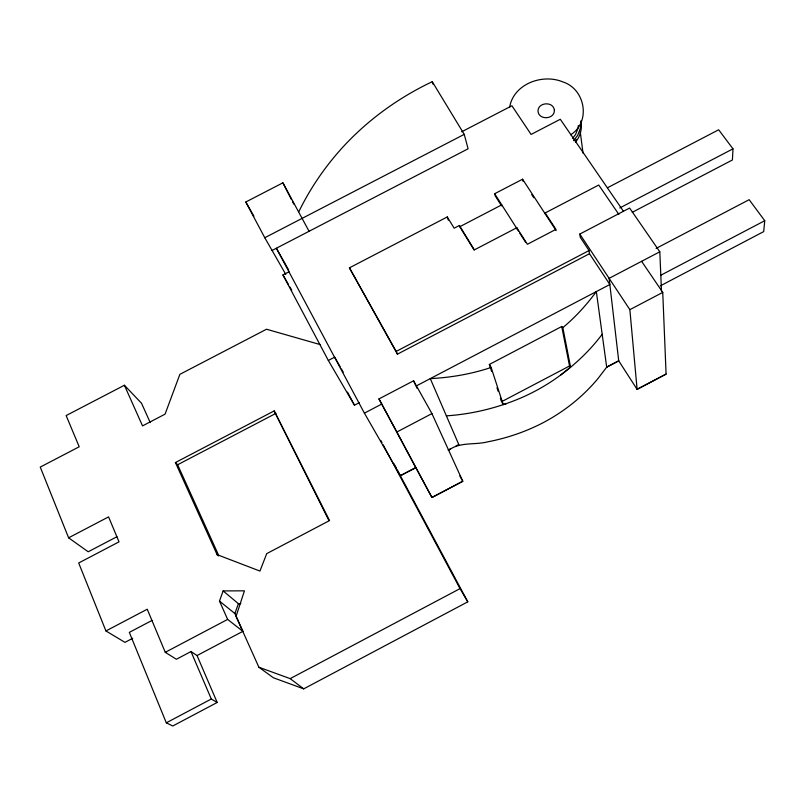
<?xml version="1.0" encoding="UTF-8"?>
<svg xmlns="http://www.w3.org/2000/svg" width="805" height="805" viewBox="0 0 805 805"><rect width="100%" height="100%" fill="white"/><g stroke="black" fill="none" stroke-linecap="round" stroke-linejoin="round"><path stroke-width="1.21" d="M607.644 187.686L718.654 129.786L732.983 148.834L732.419 159.974L632.287 212.299M578.332 125.55L578.161 127.854L575.605 134.435L572.637 138.309M580.969 120.81L580.435 128.216L577.688 135.3L573.583 140.664M509.625 107.337C513.389 84.032 542.379 73.335 562.796 81.889C585.285 88.993 591.172 121.867 570.715 134.747M656.125 248.413L749.143 199.69L764.75 220.711L763.693 231.609L660.301 285.876M575.947 140.291L576.088 139.275M242.899 631.331L234.909 613.551L238.381 603.659L223.116 590.92L219.483 601.104L227.644 619.407L242.899 631.331L197.044 655.542L190.996 651.557L176.386 659.265L165.277 652.312L147.234 609.224L105.938 630.959L78.689 562.987L119.019 541.846L108.574 516.89L68.606 537.81L40.25 467.081L79.212 446.775L66.141 415.561L124.403 385.253L141.549 403.305L150.223 422.565M400.357 475.735L415.762 467.635L431.963 497.53L462.795 481.269L431.933 413.599L413.579 380.795L378.964 398.928L415.762 467.635L400.347 475.695L364.403 413.146L276.377 248.242L288.703 270.047M298.826 211.705C310.287 188.189 325.22 166.424 342.86 147.114A274.666 243.774 -12.7 0 1 432.255 81.697L464.233 134.365L468.097 148.794L272.08 250.466M575.404 142.193C580.143 136.729 582.438 128.86 580.828 121.766M602.18 334.256C590.488 349.944 576.199 363.538 560.501 375.17A178.157 155.516 -18.8 0 1 520.865 397.972C497.238 408.004 472.002 414.162 446.383 415.853M560.501 375.17L570.564 367.1L562.836 327.665L561.739 326.498L489.36 364.454L491.644 371.447M562.836 327.665C575.464 317.1 586.604 304.853 596.334 291.591L606.688 367.161L598.246 378.229A169.241 149.73 -18.5 0 1 543.043 422.756C525.735 431.711 507.16 438.111 488.021 441.764C474.779 445.286 459.826 441.532 448.375 450.468M166.313 722.82L211.302 699.002L217.189 702.473L172.773 725.999L166.313 722.82L129.323 632.378L152.065 620.403M258.888 667.234L290.172 678.635L460.027 588.626L467.786 601.828L303.706 688.859L273.368 677.76L258.888 667.234L236.046 616.409L244.438 590.83L223.116 590.92M132.704 638.285L124.966 642.36L105.938 630.959M417.071 388.352L416.024 386.088L609.838 284.507L589.491 253.716L589.049 250.556L580.284 237.314L579.801 234.064L629.621 208.042L659.808 251.784L609.123 278.339L618.713 360.831L637.107 389.368L666.087 374.094L662.746 292.406L641.615 261.323M165.277 652.312L227.644 619.407M364.403 413.146L381.711 404.07M660.825 275.23L764.75 220.711M378.964 398.928L396.895 431.993L431.933 413.599M637.107 389.368L629.862 309.673L662.746 292.406M561.739 326.498L569.527 365.983L501.535 401.725L500.398 398.223M619.739 207.972L732.983 148.834M289.096 271.758L282.947 274.948L328.329 360.469L334.679 357.158L340.183 366.788M218.497 555.913L217.098 554.655L175.42 462.543L274.173 410.912L329.567 520.624M175.42 462.543L177.623 464.757L275.954 413.347M589.491 253.716L397.439 354.16L396.161 351.423L589.049 250.556M328.329 360.469L354.462 405.217L359.362 402.641M116.946 536.714L88.198 551.777L68.606 537.81M448.254 450.005L450.468 448.838M456.012 445.94L458.226 444.783M637.067 389.298L666.087 374.094M462.221 481.571L431.923 497.45L396.895 431.993M397.439 354.16L349.42 267.844L447.278 216.948L454.171 228.207L459.393 225.491L474.376 249.872L516.83 227.735L527.376 244.277L555.923 229.375L545.186 212.943L598.739 185.029L618.844 214.422M501.585 205.869L495.156 195.766L494.652 193.733L522.566 179.213L556.144 230.612M474.075 250.003L459.766 226.718L501.746 204.862M461.688 131.789L511.91 105.767L531.099 134.425L560.29 119.271L623.412 211.202M309.06 231.287L282.897 182.826L245.797 202.005L264.775 237.727L464.233 134.365M506.506 403.567L503.216 404.573L491.131 367.442C471.499 374.033 450.941 377.565 430.283 378.622L458.951 444.903M238.381 603.659L240.816 603.659M320.209 344.59L266.515 329.235L179.887 374.335L165.055 414.152L142.535 425.895L124.403 385.253M217.098 554.655L259.945 571.067L266.727 553.629L329.074 520.815L274.173 410.912M290.172 678.635L303.706 688.859M219.483 601.104L234.909 613.551M569.527 365.983L570.564 367.1M579.801 234.064L629.862 309.673M531.723 194.639L533.735 197.718M494.652 193.733L518.43 231.025M519.748 233.098L525.675 242.386M489.36 364.454L491.131 367.442M502.099 402.671L503.216 404.573M282.947 274.948L288.582 284.698M289.83 286.862L291.712 290.112M264.775 237.727L285.785 274.384M341.401 368.932L343.242 372.151M245.797 202.005L253.907 216.203M349.42 267.844L396.161 351.423M459.846 475.966L462.795 481.269M393.846 463.549L396.211 467.977M397.388 470.17L467.786 601.828M380.795 440.385L381.962 442.579M383.13 444.763L460.027 588.626M347.519 392.146L354.462 405.217M282.897 182.826L291.47 199.59M292.607 201.824L293.755 204.068M413.579 380.795L415.531 385.031M177.623 464.757L218.688 555.41M197.044 655.542L217.189 702.473M190.996 651.557L211.302 699.002M496.967 387.748L498.114 391.24M447.278 216.948L448.294 220.147M459.393 225.491L459.766 226.718M432.265 81.718L432.959 84.123M516.83 227.735L517.112 228.962M522.566 179.213L522.998 181.286M545.186 212.943L545.428 214.2M580.264 131.98L583.031 153.171M659.808 251.784L661.489 291.249M554.363 110.194C554.746 119.432 538.907 120.509 538.022 111.311C537.69 102.114 553.438 101.038 554.363 110.194M618.713 360.831L606.688 367.161L618.713 360.831"/></g></svg>
